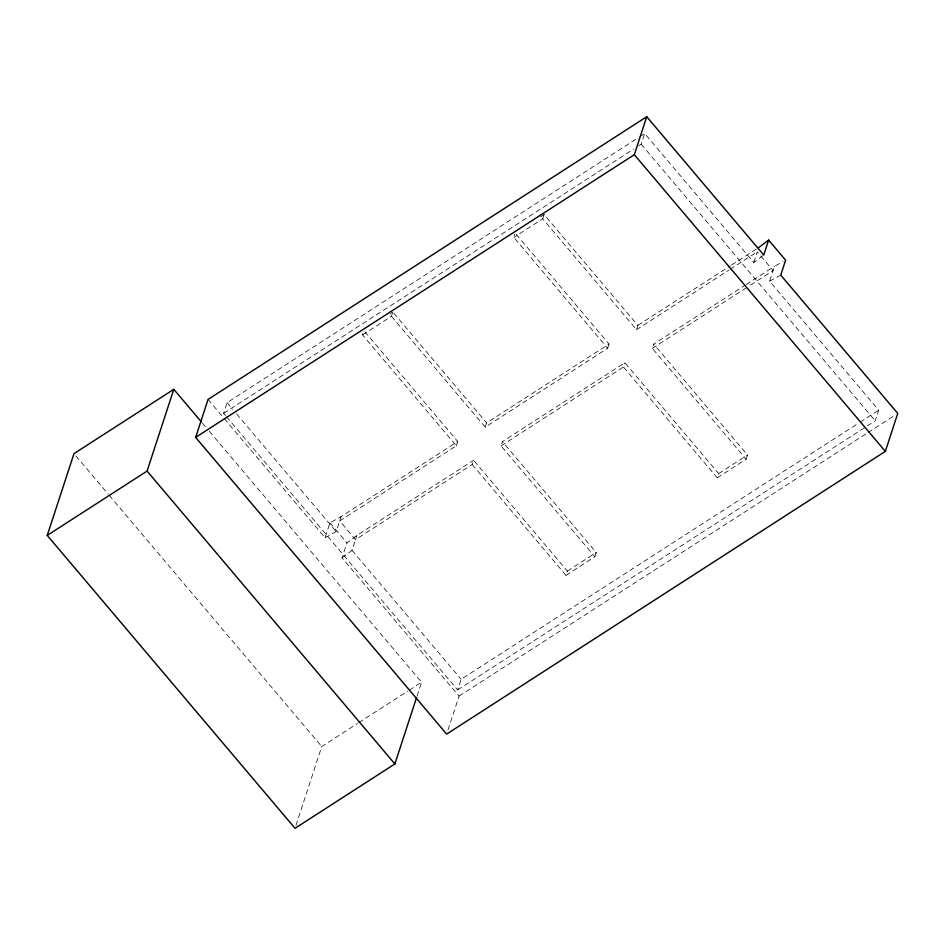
<?xml version="1.0" encoding="UTF-8"?>
<svg xmlns="http://www.w3.org/2000/svg" width="945" height="945" viewBox="0 0 945 945"><rect width="100%" height="100%" fill="white"/><g stroke="black" fill="none" stroke-linecap="round" stroke-linejoin="round"><path stroke-width="0.71" stroke-dasharray="4.72 3.54" d="M225.512 415.564L223.611 413.308L227.095 402.653L638.489 137.533M472.181 464.479L565.96 575.34L567.354 571.075L473.575 460.227L472.181 464.479L355.509 539.666L339.668 520.943L456.34 445.756L362.549 334.908L363.601 331.707M362.549 334.908L391.419 316.303L392.47 313.102M224.225 418.54L325.056 537.729L329.935 522.809L341.062 516.691L457.734 441.504L363.943 330.644M325.056 537.729L336.184 531.61L341.062 516.691M447.965 730.012L459.057 696.111L342.043 557.81L346.921 542.891L356.903 535.413L473.575 460.227M342.043 557.81L352.024 550.333L356.903 535.413M295.939 825.517L321.749 746.538L357.493 723.504M391.419 316.303L485.21 427.164L607.635 348.268L513.844 237.408L514.895 234.206M456.34 445.756L457.734 441.504M542.713 218.803L544.107 214.539L637.899 325.399L636.505 329.663L542.713 218.803L513.844 237.408M485.21 427.164L486.604 422.899L609.029 344.004L515.238 233.143M417.052 696.063L421.588 682.207L207.156 428.746M565.96 575.34L594.83 556.735L501.051 445.886L502.445 441.622L624.869 362.726L718.649 473.587L717.255 477.839L623.476 366.991L624.869 362.726M226.457 416.686L457.64 689.933L461.125 679.278L858.887 422.947M638.714 145.802L641.194 144.207L644.679 133.54L753.779 262.497L763.749 255.02M607.635 348.268L609.029 344.004M717.255 477.839L746.125 459.246L652.345 348.386L653.727 344.122L744.92 285.355M594.83 556.735L596.224 552.482L502.445 441.622M753.779 262.497L757.264 251.842L773.093 270.565L748.452 286.441M457.64 689.933L875.224 420.832L878.708 410.165L769.62 281.22L774.487 266.301L783.145 261.541M746.125 459.246L747.519 454.982L653.727 344.122M639.73 136.742L644.679 133.54M223.611 413.308L633.764 148.991M390.403 313.586L392.813 312.039M540.493 216.866L544.107 214.539M637.899 325.399L730.308 265.84M731.548 265.049L758.646 247.578M636.505 329.663L728.914 270.105M730.154 269.313L757.264 251.842M746.148 284.563L774.487 266.301M501.051 445.886L623.476 366.991M652.345 348.386L747.223 287.233M567.354 571.075L596.224 552.482M718.649 473.587L747.519 454.982M358.722 722.712L408.027 690.937M409.256 690.145L421.588 682.207M860.127 422.143L878.708 410.165M459.057 696.111L866.766 433.365M868.006 432.574L895.269 414.997M769.62 281.22L780.747 275.101M641.194 144.207L875.224 420.832M393.758 313.161L486.604 422.899M329.935 522.809L346.921 542.891M227.095 402.653L232.777 409.386M236.581 413.863L336.184 531.61M352.024 550.333L461.125 679.278M208.054 399.428L223.268 417.418M202.395 423.112L206.199 427.624M75.872 455.903L108.273 494.211M109.23 495.334L321.749 746.538"/><path stroke-width="1.42" d="M416.603 697.445L394.868 763.95L295.029 828.293L47.25 535.402L73.97 453.659L173.797 389.316L201.439 421.99M47.25 535.402L147.077 471.071L173.797 389.316M195.639 437.393L208.054 399.428L646.746 116.707L763.749 255.02L768.628 240.101L785.614 260.182L780.747 275.101L897.75 413.402L885.335 451.379L446.642 734.088L195.639 437.393L634.331 154.685L646.746 116.707M758.646 247.578L768.628 240.101M634.331 154.685L885.335 451.379M147.077 471.071L394.868 763.95"/></g></svg>
